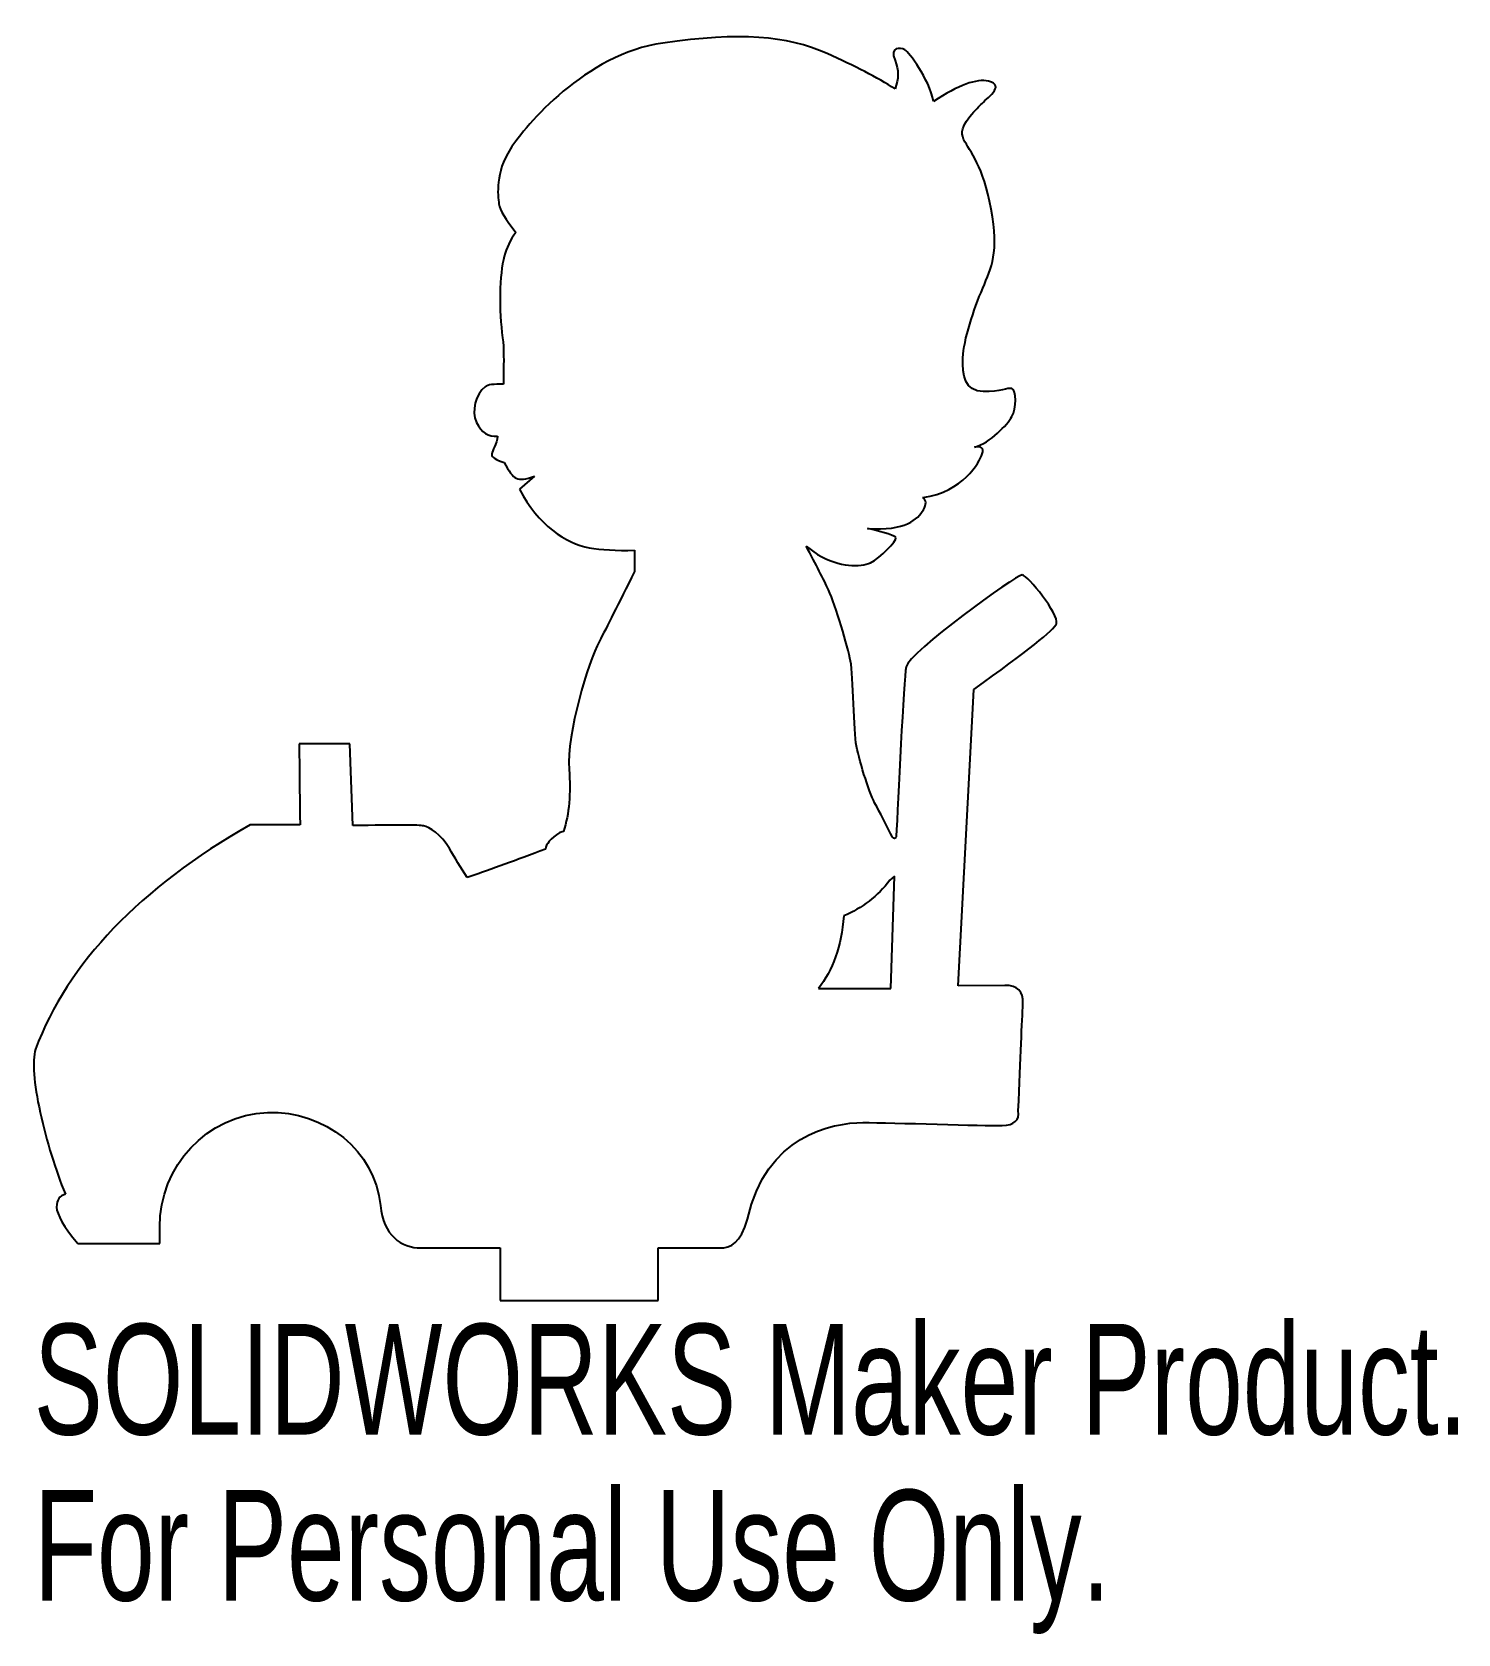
# Model space of a CAD drawing. Header units: millimetres. Extents: x 616.2 to 678.5, y -985.2 to -915.3.
import ezdxf

# ---------------------------------------------------------------- set-up
doc = ezdxf.new("R2010")
doc.units = ezdxf.units.MM
doc.styles.add('SLDTEXTSTYLE0', font='TXT', dxfattribs={"width": 0.7})

msp = doc.modelspace()

# ---------------------------------------------------------------- linework, layer by layer
at = {"color": 7, "linetype": 'Continuous', "lineweight": 25}
for p, q in [((636.801, -930.09), (636.801, -930.666)), ((638.145, -934.686), (637.492, -935.253)), ((642.517, -937.918), (642.517, -938.842)), ((650.008, -937.738), (650.507, -938.108)), ((656.648, -956.938), (657.332, -943.99)), ((630.081, -946.376), (627.874, -946.376)), ((630.217, -949.94), (630.081, -946.376)), ((627.911, -949.903), (625.728, -949.903)), ((639.415, -950.199), (639.255, -950.236)), ((635.337, -952.165), (635.215, -952.208)), ((653.874, -952.147), (653.67, -952.329)), ((653.707, -957.048), (653.874, -952.147)), ((650.544, -957.048), (653.707, -957.048)), ((658.683, -956.919), (656.648, -956.938)), ((621.782, -968.19), (621.782, -967.468)), ((618.206, -968.19), (621.782, -968.19)), ((636.65, -968.383), (636.65, -970.683)), ((643.55, -970.683), (643.55, -968.385)), ((636.65, -970.683), (643.55, -970.683))]:
    msp.add_line(p, q, dxfattribs=at)
at = {"color": 7, "linetype": 'Continuous', "lineweight": 25, "flags": 128}
msp.add_lwpolyline([(643.55, -968.385), (644.332, -968.386), (645.008, -968.386), (645.558, -968.386), (645.888, -968.387), (646.117, -968.387), (646.235, -968.387)], dxfattribs=at)
at = {"color": 7, "linetype": 'Continuous', "lineweight": 25}
for points in [[(643.756, -915.764), (640.371, -916.245), (637.763, -919.353), (637.097, -920.388)], [(650.933, -916.227), (649.138, -915.431), (647.141, -915.283), (643.756, -915.764)], [(653.892, -917.762), (653.115, -917.269), (652.129, -916.757), (650.933, -916.227)], [(654.317, -916.06), (654.133, -915.949), (653.633, -915.912), (653.892, -916.523)], [(655.575, -918.317), (655.372, -917.299), (654.502, -916.171), (654.317, -916.06)], [(653.892, -916.523), (654.065, -916.93), (654.065, -917.343), (653.892, -917.762)], [(657.98, -917.429), (657.462, -917.306), (656.66, -917.602), (655.575, -918.317)], [(657.647, -918.446), (657.85, -918.206), (658.757, -917.614), (657.98, -917.429)], [(656.889, -919.963), (656.593, -919.371), (657.443, -918.687), (657.647, -918.446)], [(658.091, -923.015), (657.739, -921.091), (657.184, -920.555), (656.889, -919.963)], [(637.097, -920.388), (636.431, -921.424), (636.542, -922.405), (636.598, -922.793)], [(636.598, -922.793), (636.635, -923.052), (636.879, -923.465), (637.332, -924.032)], [(657.721, -926.474), (658.109, -925.549), (658.442, -924.939), (658.091, -923.015)], [(637.332, -924.032), (637.093, -924.361), (636.925, -924.71), (636.826, -925.08)], [(636.826, -925.08), (636.621, -925.85), (636.584, -927.45), (636.757, -928.635)], [(656.852, -929.507), (656.889, -928.73), (657.332, -927.399), (657.721, -926.474)], [(636.757, -928.635), (636.819, -929.064), (636.801, -929.831), (636.801, -930.09)], [(657.739, -930.987), (656.962, -930.968), (656.815, -930.284), (656.852, -929.507)], [(636, -930.777), (635.581, -931.098), (635.377, -931.832), (635.618, -932.331)], [(636.801, -930.666), (636.366, -930.65), (636.098, -930.687), (636, -930.777)], [(658.997, -930.857), (658.794, -930.802), (658.516, -931.005), (657.739, -930.987)], [(658.997, -932.078), (659.201, -931.727), (659.201, -930.913), (658.997, -930.857)], [(635.618, -932.331), (635.831, -932.775), (636.135, -932.976), (636.53, -932.935)], [(657.369, -933.41), (658.054, -933.225), (658.794, -932.43), (658.997, -932.078)], [(636.53, -932.935), (636.518, -933.305), (636.296, -933.527), (636.283, -933.724)], [(636.283, -933.724), (636.275, -933.856), (636.456, -933.975), (636.826, -934.082)], [(655.113, -935.611), (656.852, -935.371), (657.591, -934.076), (657.702, -933.706)], [(657.702, -933.706), (657.776, -933.459), (657.665, -933.361), (657.369, -933.41)], [(636.826, -934.082), (637.023, -934.468), (637.2, -934.699), (637.356, -934.773)], [(637.356, -934.773), (637.512, -934.846), (637.775, -934.818), (638.145, -934.686)], [(637.492, -935.253), (638.306, -936.807), (639.514, -937.621), (640.538, -937.806)], [(655.131, -936.147), (655.273, -935.907), (655.267, -935.728), (655.113, -935.611)], [(652.69, -936.961), (654.354, -937.091), (654.891, -936.554), (655.131, -936.147)], [(653.929, -937.368), (653.904, -937.282), (653.491, -937.146), (652.69, -936.961)], [(652.819, -938.459), (653.263, -938.256), (653.966, -937.498), (653.929, -937.368)], [(640.538, -937.806), (641.056, -937.9), (641.715, -937.937), (642.517, -937.918)], [(650.988, -939.643), (650.778, -939.187), (650.452, -938.552), (650.008, -937.738)], [(650.507, -938.108), (651.488, -938.663), (652.375, -938.663), (652.819, -938.459)], [(642.517, -938.842), (641.814, -940.264), (641.302, -941.279), (640.981, -941.888)], [(659.441, -938.996), (659.182, -938.977), (654.484, -942.399), (654.373, -943.01)], [(660.939, -941.123), (661.069, -940.716), (659.7, -939.014), (659.441, -938.996)], [(651.95, -942.756), (651.82, -942.115), (651.303, -940.328), (650.988, -939.643)], [(657.332, -943.99), (659.655, -942.335), (660.858, -941.38), (660.939, -941.123)], [(640.981, -941.888), (640.501, -942.8), (639.539, -945.92), (639.662, -947.486)], [(652.209, -946.468), (652.088, -945.851), (652.079, -943.398), (651.95, -942.756)], [(654.373, -943.01), (654.277, -943.539), (654.013, -948.99), (653.945, -950.418)], [(627.874, -946.376), (627.874, -946.442), (627.886, -947.617), (627.911, -949.903)], [(653.041, -949.021), (652.819, -948.651), (652.357, -947.227), (652.209, -946.468)], [(639.662, -947.486), (639.744, -948.53), (639.662, -949.434), (639.415, -950.199)], [(653.778, -950.452), (653.568, -950.026), (653.196, -949.28), (653.041, -949.021)], [(625.728, -949.903), (620.911, -952.665), (617.787, -955.933), (616.356, -959.706)], [(633.299, -949.952), (633.127, -949.911), (632.099, -949.907), (630.217, -949.94)], [(634.434, -950.938), (634.076, -950.31), (633.558, -950.014), (633.299, -949.952)], [(639.255, -950.236), (638.852, -950.515), (638.643, -950.758), (638.626, -950.963)], [(653.945, -950.418), (653.941, -950.509), (653.818, -950.534), (653.778, -950.452)], [(635.215, -952.208), (634.933, -951.781), (634.672, -951.358), (634.434, -950.938)], [(638.626, -950.963), (637.354, -951.453), (636.258, -951.853), (635.337, -952.165)], [(653.67, -952.329), (653.128, -953.021), (652.456, -953.54), (651.654, -953.886)], [(651.654, -953.886), (651.551, -955.217), (651.181, -956.272), (650.544, -957.048)], [(659.476, -957.719), (659.502, -957.173), (659.238, -956.907), (658.683, -956.919)], [(659.275, -962.394), (659.372, -960.041), (659.439, -958.483), (659.476, -957.719)], [(616.356, -959.706), (616.208, -960.248), (616.278, -961.169), (616.566, -962.468)], [(616.566, -962.468), (616.854, -963.767), (617.22, -964.959), (617.664, -966.044)], [(621.782, -967.468), (621.782, -964.82), (623.841, -962.565), (626.487, -962.471)], [(626.487, -962.471), (628.984, -962.382), (631.192, -964.13), (631.424, -966.536)], [(658.572, -963.041), (659.102, -963.029), (659.336, -962.813), (659.275, -962.394)], [(647.455, -967.129), (648.232, -963.485), (651.155, -962.912), (652.486, -962.912)], [(652.486, -962.912), (653.818, -962.912), (657.776, -963.06), (658.572, -963.041)], [(617.664, -966.044), (617.403, -966.11), (617.276, -966.295), (617.281, -966.599)], [(617.281, -966.599), (617.287, -966.931), (617.595, -967.462), (618.206, -968.19)], [(631.424, -966.536), (631.548, -967.832), (632.325, -968.395), (633.194, -968.387)], [(646.235, -968.387), (646.752, -968.387), (647.122, -968.183), (647.455, -967.129)], [(633.194, -968.387), (633.473, -968.384), (634.869, -968.383), (636.65, -968.383)]]:
    msp.add_open_spline(points, degree=3, dxfattribs=at)

# ---------------------------------------------------------------- texts
at = {"color": 7, "linetype": 'Continuous', "char_height": 4.83362, "attachment_point": 1, "style": 'SLDTEXTSTYLE0'}
for s, insert in [('SOLIDWORKS Maker Product.', (616.282, -971.703)), ('For Personal Use Only.', (616.282, -978.953))]:
    msp.add_mtext(s, dxfattribs=dict(at, insert=insert))

doc.saveas('drawing.dxf')
